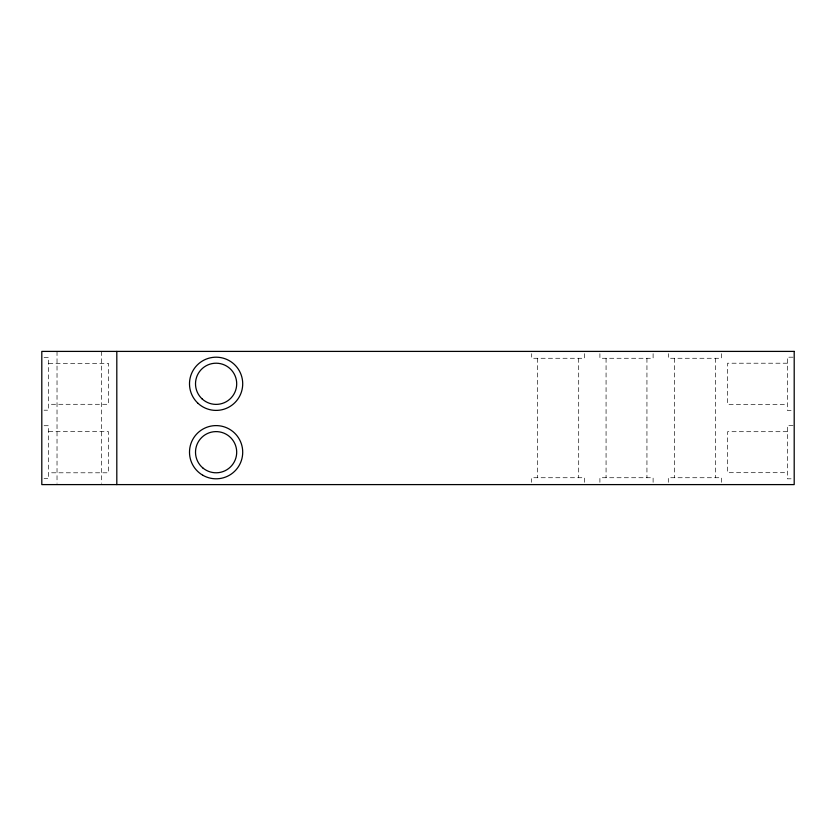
<?xml version="1.0" encoding="UTF-8"?>
<svg xmlns="http://www.w3.org/2000/svg" width="836" height="836" viewBox="0 0 836 836"><rect width="100%" height="100%" fill="white"/><g stroke="black" fill="none" stroke-linecap="round" stroke-linejoin="round"><path stroke-width="0.63" stroke-dasharray="4.18 3.13" d="M793.05 357.191L787.334 357.191L787.334 410.403L793.05 410.403M44.089 357.411L48.666 357.411L48.666 410.194L44.089 410.194M48.666 363.315L108.398 363.315L108.398 404.29L48.666 404.29M787.334 363.211L727.602 363.211L727.602 404.394L787.334 404.394M44.089 425.723L48.666 425.723L48.666 478.683L44.089 478.683M793.05 425.597L787.334 425.597L787.334 478.809L793.05 478.809M48.666 431.606L108.398 431.606L108.398 472.8L48.666 472.8M787.334 431.7L727.602 431.7L727.602 472.695L787.334 472.695M721.363 353.691L721.363 358.268L668.445 358.268L668.445 353.691M721.51 482.309L721.51 477.732L668.298 477.732L668.298 482.309M715.355 358.268L715.355 477.732M674.453 358.268L674.453 477.732M653.104 353.691L653.104 358.268L599.903 358.268L599.903 353.691M653.104 482.309L653.104 477.732L599.903 477.732L599.903 482.309M646.939 358.268L646.939 477.732M606.069 358.268L606.069 477.732M584.5 353.691L584.5 358.268L531.706 358.268L531.706 353.691M584.573 482.309L584.573 477.732L531.633 477.732L531.633 482.309M578.7 358.268L578.7 477.732M537.506 358.268L537.506 477.732M101.584 351.402L101.584 483.292M57.026 351.402L57.026 483.292"/><path stroke-width="1.25" d="M116.81 351.402L116.81 484.598M794.2 351.402L41.8 351.402L41.8 484.598L794.2 484.598L794.2 351.402M202.803 467.92A20.597 20.597 0 0 0 236.369 455.86A20.597 20.597 0 0 0 209.136 432.818A20.597 20.597 0 0 0 202.803 467.92M202.155 398.95A20.597 20.597 0 0 0 236.201 388.312A20.597 20.597 0 0 0 209.961 364.141A20.597 20.597 0 0 0 202.155 398.95M202.803 475.245A26.606 26.606 0 0 0 242.712 452.203A26.606 26.606 0 0 0 202.803 429.161A26.606 26.606 0 0 0 202.803 475.245M198.08 403.37A26.606 26.606 0 0 0 242.064 389.628A26.606 26.606 0 0 0 208.164 358.404A26.606 26.606 0 0 0 198.08 403.37"/></g></svg>
